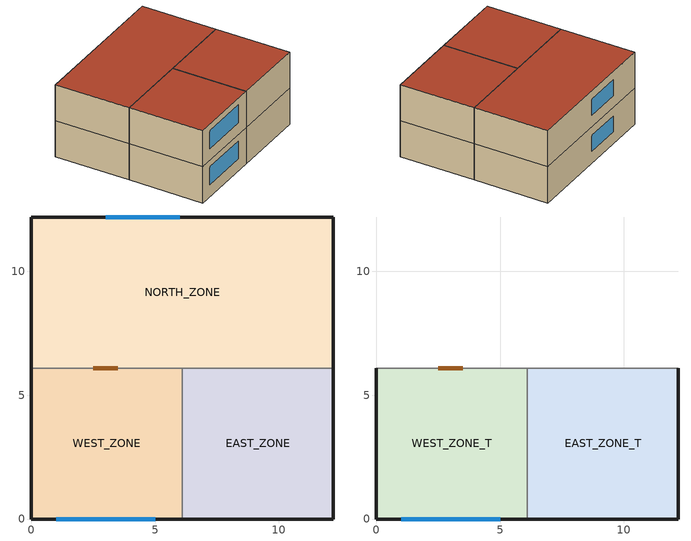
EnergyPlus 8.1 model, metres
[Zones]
WEST_ZONE
 floor adiabatic (FLOOR SLAB 8 IN): 0,0 0,6.1 6.1,6.1 6.1,0 z0
 wall outside (EXTWALL80): 0,6.1 0,0 6.1,0 z0:3.05
 wall to NORTH_ZONE (PARTITION06): 6.1,6.1 0,6.1 z0:3.05
 wall to EAST_ZONE (PARTITION06): 6.1,0 6.1,6.1 z0:3.05
 window (WIN-CON-LIGHT): 1,0 5,0 z1:2.5
 door inside (DOOR-CON): 3.5,6.1 2.5,6.1 z0:2
EAST_ZONE
 floor adiabatic (FLOOR SLAB 8 IN): 6.1,0 6.1,6.1 12.19,6.1 12.19,0 z0
 wall outside (EXTWALL80): 6.1,0 12.19,0 12.19,6.1 z0:3.05
 wall to NORTH_ZONE (PARTITION06): 12.19,6.1 6.1,6.1 z0:3.05
NORTH_ZONE
 floor adiabatic (FLOOR SLAB 8 IN): 0,6.1 0,12.19 12.19,12.19 12.19,6.1 z0
 wall outside (EXTWALL80): 12.19,6.1 12.19,12.19 0,12.19 0,6.1 z0:3.05; 12.19,6.1 12.19,12.19 0,12.19 0,6.1 z3.05:6.1
 wall to WEST_ZONE_T (PARTITION06): 0,6.1 6.1,6.1 z3.05:6.1
 wall to EAST_ZONE_T (PARTITION06): 6.1,6.1 12.19,6.1 z3.05:6.1
 window (WIN-CON-LIGHT): 6,12.19 3,12.19 z1:2.33; 6,12.19 3,12.19 z4.05:5.38
 door inside (DOOR-CON): 2.5,6.1 3.5,6.1 z3.05:5.05
 roof outside (ROOF34): 0,12.19 0,6.1 12.19,6.1 12.19,12.19 z6.1
WEST_ZONE_T
 floor to WEST_ZONE (FLOOR SLAB 4 IN): 0,0 0,6.1 6.1,6.1 6.1,0 z3.05
 wall outside (EXTWALL80): 0,6.1 0,0 6.1,0 z3.05:6.1
 wall to EAST_ZONE_T (PARTITION06): 6.1,0 6.1,6.1 z3.05:6.1
 window (WIN-CON-LIGHT): 1,0 5,0 z4.05:5.55
 roof outside (ROOF34): 0,6.1 0,0 6.1,0 6.1,6.1 z6.1
EAST_ZONE_T
 floor to EAST_ZONE (FLOOR SLAB 4 IN): 6.1,0 6.1,6.1 12.19,6.1 12.19,0 z3.05
 wall outside (EXTWALL80): 6.1,0 12.19,0 12.19,6.1 z3.05:6.1
 roof outside (ROOF34): 6.1,6.1 6.1,0 12.19,0 12.19,6.1 z6.1
[Building]
AirflowNetwork 3 Zone Building: North Axis {deg}=0; Terrain=Suburbs; Loads Convergence Tolerance Value=0.04; Temperature Convergence Tolerance Value {deltaC}=0.04; Solar Distribution=MinimalShadowing; Maximum Number of Warmup Days=25; Minimum Number of Warmup Days=6
[Site:Location]
CHICAGO_IL_USA TMY2-94846: Latitude {deg}=41.78; Longitude {deg}=-87.75; Time Zone {hr}=-6; Elevation {m}=190
[SizingPeriod:DesignDay] Day of Month=21; Humidity Condition Type=Wetbulb; Barometric Pressure {Pa}=99063; Rain Indicator=No; Snow Indicator=No; Daylight Saving Time Indicator=No; Solar Model Indicator=ASHRAEClearSky
Name | Month | Day Type | Maximum Dry-Bulb Temperature {C} | Daily Dry-Bulb Temperature Range {deltaC} | Wetbulb or DewPoint at Maximum Dry-Bulb {C} | Wind Speed {m/s} | Wind Direction {deg} | Sky Clearness
CHICAGO_IL_USA Annual Heating 99% Design Conditions DB | 1 | WinterDesignDay | -17.3 | 0 | -17.3 | 4.9 | 270 | 0
CHICAGO_IL_USA Annual Cooling 1% Design Conditions DB/MCWB | 7 | SummerDesignDay | 31.5 | 10.7 | 23 | 5.3 | 230 | 1
[Site:GroundTemperature:BuildingSurface]
20.03, 20.03, 20.13, 20.3, 20.43, 20.52, 20.62, 20.77, 20.78, 20.55, 20.44, 20.2
[Material] Thermal Absorptance=0.9
Name | Roughness | Thickness {m} | Conductivity {W/m-K} | Density {kg/m3} | Specific Heat {J/kg-K} | Solar Absorptance | Visible Absorptance
A1 - 1 IN STUCCO | Smooth | 0.0253898 | 0.691831 | 1858.142 | 836.8 | 0.92 | 0.92
C4 - 4 IN COMMON BRICK | Rough | 0.101498 | 0.726422 | 1922.216 | 836.8 | 0.76 | 0.76
E1 - 3 / 4 IN PLASTER OR GYP BOARD | Smooth | 0.01905 | 0.726422 | 1601.846 | 836.8 | 0.92 | 0.92
C6 - 8 IN CLAY TILE | Smooth | 0.203302 | 0.570761 | 1121.292 | 836.8 | 0.82 | 0.82
C10 - 8 IN HW CONCRETE | MediumRough | 0.203302 | 1.729577 | 2242.585 | 836.8 | 0.65 | 0.65
C10 - 4 IN HW CONCRETE | MediumRough | 0.101702 | 1.729577 | 2242.585 | 836.8 | 0.65 | 0.65
E2 - 1 / 2 IN SLAG OR STONE | Rough | 0.0127102 | 1.435549 | 881.0155 | 1673.6 | 0.55 | 0.55
E3 - 3 / 8 IN FELT AND MEMBRANE | Rough | 0.00954024 | 0.190253 | 1121.292 | 1673.6 | 0.75 | 0.75
B5 - 1 IN DENSE INSULATION | VeryRough | 0.0253898 | 0.0432394 | 91.30524 | 836.8 | 0.5 | 0.5
C12 - 2 IN HW CONCRETE | MediumRough | 0.0509016 | 1.729577 | 2242.585 | 836.8 | 0.65 | 0.65
1.375in-Solid-Core | Smooth | 0.034925 | 0.1525 | 614.5 | 1630 | 0.92 | 0.92
[WindowMaterial:Glazing]
WIN-LAY-GLASS-LIGHT: Optical Data Type=SpectralAverage; Thickness {m}=0.0025; Solar Transmittance at Normal Incidence=0.85; Front Side Solar Reflectance at Normal Incidence=0.075; Back Side Solar Reflectance at Normal Incidence=0.075; Visible Transmittance at Normal Incidence=0.901; Front Side Visible Reflectance at Normal Incidence=0.081; Back Side Visible Reflectance at Normal Incidence=0.081; Infrared Transmittance at Normal Incidence=0; Front Side Infrared Hemispherical Emissivity=0.84; Back Side Infrared Hemispherical Emissivity=0.84; Conductivity {W/m-K}=0.9
[Construction]
DOOR-CON: 1.375in-Solid-Core
EXTWALL80: A1 - 1 IN STUCCO, C4 - 4 IN COMMON BRICK, E1 - 3 / 4 IN PLASTER OR GYP BOARD
PARTITION06: E1 - 3 / 4 IN PLASTER OR GYP BOARD, C6 - 8 IN CLAY TILE, E1 - 3 / 4 IN PLASTER OR GYP BOARD
FLOOR SLAB 8 IN: C10 - 8 IN HW CONCRETE
FLOOR SLAB 4 IN: C10 - 4 IN HW CONCRETE
ROOF34: E2 - 1 / 2 IN SLAG OR STONE, E3 - 3 / 8 IN FELT AND MEMBRANE, B5 - 1 IN DENSE INSULATION, C12 - 2 IN HW CONCRETE
WIN-CON-LIGHT: WIN-LAY-GLASS-LIGHT
[Zone] Type=1; Multiplier=1; Ceiling Height {m}=autocalculate
WEST_ZONE; EAST_ZONE; NORTH_ZONE; WEST_ZONE_T; EAST_ZONE_T
[People] Number of People Schedule=OFFICE OCCUPANCY; Number of People Calculation Method=people; Fraction Radiant=0.3; Activity Level Schedule=Activity Sch; Carbon Dioxide Generation Rate=3.82E-8; Mean Radiant Temperature Calculation Type=zoneaveraged; Work Efficiency Schedule=Work Eff Sch; Clothing Insulation Schedule=Clothing Sch; Air Velocity Schedule=Air Velo Sch; Thermal Comfort Model 1 Type=FANGER
Name | Zone | Number of People
WEST_ZONE People | WEST_ZONE | 3
EAST_ZONE People | EAST_ZONE | 3
NORTH_ZONE People | NORTH_ZONE | 4
WEST_ZONE_T People | WEST_ZONE_T | 3
EAST_ZONE_T People | EAST_ZONE_T | 3
[Lights] Schedule=OFFICE LIGHTING; Design Level Calculation Method=LightingLevel; Return Air Fraction=0; Fraction Radiant=0.2; Fraction Visible=0.2; Fraction Replaceable=0
Name | Zone | Lighting Level {W}
EAST_ZONE Lights | EAST_ZONE | 1464.375
NORTH_ZONE Lights | NORTH_ZONE | 878.6252
EAST_ZONE_T Lights | EAST_ZONE_T | 1464.375
[ElectricEquipment] Schedule=INTERMITTENT; Design Level Calculation Method=EquipmentLevel; Fraction Latent=0; Fraction Radiant=0.3; Fraction Lost=0
Name | Zone | Design Level {W}
WEST_ZONE Equip | WEST_ZONE | 2928.751
EAST_ZONE Equip | EAST_ZONE | 1464.375
NORTH_ZONE Equip | NORTH_ZONE | 2928.751
WEST_ZONE_T Equip | WEST_ZONE_T | 2928.751
EAST_ZONE_T Equip | EAST_ZONE_T | 1464.375
[RoomAirModelType]
RoomAirWithAirflowNetwork: Zone=NORTH_ZONE; Room-Air Modeling Type=AirflowNetwork; Air Temperature Coupling Strategy=DIRECT
[RoomAir:Node:AirflowNetwork] Zone=NORTH_ZONE
Name | Fraction of Zone Air Volume | RoomAir:Node:AirflowNetwork:AdjacentSurfaceList | RoomAir:Node:AirflowNetwork:InternalGains | RoomAir:Node:AirflowNetwork:HVACEquipment
LeftUpper | 0.15 | Surface_18_T_List | LeftUpper_Gain | LeftUpper_HVAC
CentralUpper | 0.15 | Surface_20_List | CentralUpper_Gain | CentralUpper_HVAC
LeftMiddle | 0.15 | Surface_14_List | LeftMiddle_Gain | LeftMiddle_HVAC
NORTH_ZONE | 0.25 | Surface_16_List | NORTH_ZONE_Gain | NORTH_ZONE_HVAC
LeftLower | 0.15 | Surface_18_List | LeftLower_Gain | LeftLower_HVAC
CentralLower | 0.15 | Surface_19_List | CentralLower_Gain | CentralLower_HVAC
[RoomAir:Node:AirflowNetwork:AdjacentSurfaceList]
Name | Surface 1
Surface_18_T_List | Surface_18_T
Surface_20_List | Surface_20
Surface_14_List | Surface_14
Surface_16_List | Surface_16
Surface_18_List | Surface_18
Surface_19_List | Surface_19
[RoomAir:Node:AirflowNetwork:InternalGains] Internal Gain Object 1 Type=People; Internal Gain Object 1=NORTH_ZONE People; Internal Gain Object 2 Type=Lights; Internal Gain Object 2=NORTH_ZONE Lights; Internal Gain Object 3 Type=ElectricEquipment; Internal Gain Object 3=NORTH_ZONE Equip
LeftUpper_Gain; CentralUpper_Gain; LeftMiddle_Gain; NORTH_ZONE_Gain; LeftLower_Gain; CentralLower_Gain
[RoomAir:Node:AirflowNetwork:HVACEquipment] ZoneHVAC or Air Terminal Equipment Object Type 1=ZoneHVAC:PackagedTerminalAirConditioner; ZoneHVAC or Air Terminal Equipment Object Name 1=NORTH_ZONE PTAC
Name | Fraction of Output or Supply Air from HVAC Equipment 1 | Fraction of Input or Return Air to HVAC Equipment 1
LeftUpper_HVAC; LeftMiddle_HVAC; CentralLower_HVAC | 0.04 | 0.04
CentralUpper_HVAC | 0.14 | 0.14
NORTH_ZONE_HVAC | 0.68 | 0.68
LeftLower_HVAC | 0.06 | 0.06
[RoomAirSettings:AirflowNetwork]
NORTH_ZONE: Zone=NORTH_ZONE; RoomAir:Node:AirflowNetwork 1=LeftUpper; RoomAir:Node:AirflowNetwork 2=CentralUpper; RoomAir:Node:AirflowNetwork 3=NORTH_ZONE; RoomAir:Node:AirflowNetwork 4=LeftMiddle; RoomAir:Node:AirflowNetwork 5=LeftLower; RoomAir:Node:AirflowNetwork 6=CentralLower
[ThermostatSetpoint:DualSetpoint]
All Zones Dual SP Control: Heating Setpoint Temperature Schedule=Htg-SetP-Sch; Cooling Setpoint Temperature Schedule=Clg-SetP-Sch
[ZoneControl:Thermostat]
NORTH_ZONE Thermostat: Zone or ZoneList=NORTH_ZONE; Control Type Schedule=HVACTemplate-Always 4; Control=All Zones Dual SP Control
[DesignSpecification:OutdoorAir]
SZ DSOA NORTH_ZONE: Outdoor Air Method=flow/person; Outdoor Air Flow per Person {m3/s}=0.00944; Outdoor Air Flow per Zone Floor Area {m3/s-m2}=0; Outdoor Air Flow per Zone {m3/s}=0
[Sizing:Zone]
NORTH_ZONE: Zone Cooling Design Supply Air Temperature Input Method=SupplyAirTemperature; Zone Cooling Design Supply Air Temperature {C}=14; Zone Cooling Design Supply Air Temperature Difference {delta C}=11.11; Zone Heating Design Supply Air Temperature Input Method=SupplyAirTemperature; Zone Heating Design Supply Air Temperature {C}=50; Zone Cooling Design Supply Air Humidity Ratio {kg-H20/kg-air}=0.008; Zone Heating Design Supply Air Humidity Ratio {kg-H2O/kg-air}=0.008; Design Specification Outdoor Air Object=SZ DSOA NORTH_ZONE; Cooling Design Air Flow Method=DesignDay; Cooling Design Air Flow Rate {m3/s}=0; Cooling Minimum Air Flow Fraction=0; Heating Design Air Flow Method=DesignDay; Heating Design Air Flow Rate {m3/s}=0; Heating Maximum Air Flow Fraction=0; Design Specification Zone Air Distribution Object=SZ DSZAD NORTH_ZONE
[DesignSpecification:ZoneAirDistribution]
SZ DSZAD NORTH_ZONE: Zone Air Distribution Effectiveness in Cooling Mode=1; Zone Air Distribution Effectiveness in Heating Mode=1
[Zone equipment]
NORTH_ZONE: NORTH_ZONE PTAC
[ZoneHVAC:PackagedTerminalAirConditioner]
NORTH_ZONE PTAC: Availability Schedule=HVACTemplate-Always 1; Supply air volumetric flow rate during cooling operation {m3/s}=autosize; Supply air volumetric flow rate during heating operation {m3/s}=autosize; Outside air volumetric flow rate during cooling operation {m3/s}=autosize; Outside air volumetric flow rate during heating operation {m3/s}=autosize; Outside air volumetric flow rate when no cooling or heating is needed {m3/s}=autosize; Supply Air Fan=NORTH_ZONE PTAC Supply Fan; Heating Coil=NORTH_ZONE PTAC Heating Coil; Cooling Coil=NORTH_ZONE PTAC Cooling Coil; Fan Placement=DrawThrough; Supply Air Fan Operating Mode Schedule=HVACTemplate-Always 0
[Fan:OnOff]
NORTH_ZONE PTAC Supply Fan: Availability Schedule=HVACTemplate-Always 1; Fan Efficiency=0.7; Pressure Rise {Pa}=75; Maximum Flow Rate {m3/s}=autosize; Motor Efficiency=0.9; Motor in Airstream Fraction=1
[Coil:Cooling:DX:SingleSpeed]
NORTH_ZONE PTAC Cooling Coil: Availability Schedule=HVACTemplate-Always 1; Gross Rated Total Cooling Capacity {W}=autosize; Gross Rated Sensible Heat Ratio=autosize; Rated COP=3; Rated Air Volume Flow Rate {m3/s}=autosize; Total Cooling Capacity Modifier Curve (function of temperature)=NORTH_ZONE PTAC Cooling Coil Cap-FT; Total Cooling Capacity Modifier Curve (function of flow fraction)=NORTH_ZONE PTAC Cooling Coil Cap-FF; Energy Input Ratio Modifier Curve (function of temperature)=NORTH_ZONE PTAC Cooling Coil EIR-FT; Energy Input Ratio Modifier Curve (function of flow fraction)=NORTH_ZONE PTAC Cooling Coil EIR-FF; Part Load Fraction Correlation (function of part load ratio)=NORTH_ZONE PTAC Cooling Coil Coil PLF; Nominal Time for Condensate Removal to Begin=0; Ratio of Initial Moisture Evaporation Rate and Steady State Latent Capacity=0; Maximum Cycling Rate=0; Latent Capacity Time Constant=0; Condenser Type=AirCooled; Evaporative Condenser Effectiveness=0; Evaporative Condenser Pump Rated Power Consumption=0; Crankcase Heater Capacity=0; Maximum Outdoor Dry-Bulb Temperature for Crankcase Heater Operation=10
[Coil:Heating:Electric]
NORTH_ZONE PTAC Heating Coil: Availability Schedule=HVACTemplate-Always 1; Efficiency=1; Nominal Capacity of the Coil {W}=autosize
[Schedule:Compact]
Activity Sch: Through: 12/31, For: AllDays, Until: 24:00, 131.8
Work Eff Sch; HVACTemplate-Always 0: Through: 12/31, For: AllDays, Until: 24:00, 0
Clothing Sch; HVACTemplate-Always 1: Through: 12/31, For: AllDays, Until: 24:00, 1
Air Velo Sch: Through: 12/31, For: AllDays, Until: 24:00, 0.137
OFFICE OCCUPANCY: Through: 12/31, For: WeekDays, Until: 6:00, 0, Until: 7:00, 0.1, Until: 8:00, 0.5, Until: 12:00, 1, Until: 13:00, 0.5, Until: 16:00, 1, Until: 17:00, 0.5, Until: 18:00, 0.1, Until: 24:00, 0, For: AllOtherDays, Until: 24:00, 0
INTERMITTENT: Through: 12/31, For: WeekDays, Until: 8:00, 0, Until: 18:00, 1, Until: 24:00, 0, For: AllOtherDays, Until: 24:00, 0
OFFICE LIGHTING: Through: 12/31, For: WeekDays, Until: 6:00, 0.05, Until: 7:00, 0.2, Until: 17:00, 1, Until: 18:00, 0.5, Until: 24:00, 0.05, For: AllOtherDays, Until: 24:00, 0.05
Htg-SetP-Sch: Through: 12/31, For: WeekDays CustomDay1 CustomDay2, Until: 6:00, 13, Until: 7:00, 18, Until: 21:00, 23, Until: 24:00, 13, For: WeekEnds Holiday, Until: 24:00, 13, For: SummerDesignDay, Until: 24:00, 13, For: WinterDesignDay, Until: 24:00, 23
Clg-SetP-Sch: Through: 12/31, For: WeekDays CustomDay1 CustomDay2, Until: 7:00, 32, Until: 21:00, 24, Until: 24:00, 32, For: WeekEnds Holiday, Until: 24:00, 32, For: SummerDesignDay, Until: 24:00, 24, For: WinterDesignDay, Until: 24:00, 32
HVACTemplate-Always 4: Through: 12/31, For: AllDays, Until: 24:00, 4
[Curve:Biquadratic] Minimum Value of x=12.77778; Maximum Value of x=23.88889; Minimum Value of y=18; Maximum Value of y=46.11111
Name | Coefficient1 Constant | Coefficient2 x | Coefficient3 x**2 | Coefficient4 y | Coefficient5 y**2 | Coefficient6 x*y
NORTH_ZONE PTAC Cooling Coil Cap-FT | 0.942588 | 0.00954335 | 0.00068377 | -0.0110427 | 5.249e-06 | -9.72e-06
NORTH_ZONE PTAC Cooling Coil EIR-FT | 0.342414 | 0.034885 | -0.0006237 | 0.00497722 | 0.000437951 | -0.000728028
[Curve:Quadratic]
Name | Coefficient1 Constant | Coefficient2 x | Coefficient3 x**2 | Minimum Value of x | Maximum Value of x
NORTH_ZONE PTAC Cooling Coil Cap-FF | 0.8 | 0.2 | 0 | 0.5 | 1.5
NORTH_ZONE PTAC Cooling Coil EIR-FF | 1.1552 | -0.1808 | 0.0256 | 0.5 | 1.5
NORTH_ZONE PTAC Cooling Coil Coil PLF | 0.85 | 0.15 | 0 | 0 | 1
[AirflowNetwork:SimulationControl]
NaturalVentilation: AirflowNetwork Control=MultizoneWithoutDistribution; Wind Pressure Coefficient Type=INPUT; AirflowNetwork Wind Pressure Coefficient Array=Every 30 Degrees; Height Selection for Local Wind Speed Calculation=ExternalNode; Building Type=LOWRISE; Maximum Number of Iterations=500; Initialization Type=ZeroNodePressures; Relative Airflow Convergence Tolerance=1.0E-05; Absolute Airflow Convergence Tolerance {kg/s}=1.0E-06; Convergence Acceleration Limit=-0.5; Azimuth Angle of Long Axis of Building {deg}=0; Ratio of Building Width Along Short Axis to Width Along Long Axis=1
[AirflowNetwork:MultiZone:Zone] Ventilation Control Mode=Temperature; Ventilation Control Zone Temperature Setpoint Schedule=WindowVentSched; Indoor and Outdoor Enthalpy Difference Lower Limit For Maximum Venting Open Factor {deltaJ/kg}=0; Indoor and Outdoor Enthalpy Difference Upper Limit for Minimun Venting Open Factor {deltaJ/kg}=300000
Name | Minimum Venting Open Factor | Indoor and Outdoor Temperature Difference Lower Limit For Maximum Venting Open Factor {deltaC} | Indoor and Outdoor Temperature Difference Upper Limit for Minimun Venting Open Factor {deltaC}
WEST_ZONE; WEST_ZONE_T | 0.3 | 5 | 10
EAST_ZONE; NORTH_ZONE; EAST_ZONE_T | 1 | 0 | 100
[AirflowNetwork:MultiZone:Surface]
Name | Leakage Component | Window/Door Opening Factor, or Crack Factor
Surface_1; Surface_2; Surface_8; Surface_9; Surface_14; Surface_15; Surface_16; Surface_1_T; Surface_2_T; Surface_8_T; Surface_9_T; Surface_14_T; Surface_15_T; Surface_16_T; Surface_12_T; Surface_5_T | CR-1 | 1
Window1 | WiOpen1 | 0.5
Surface_3; Surface_4; Surface_11; Surface_3_T; Surface_4_T; Surface_11_T | CRcri | 1
DoorInSurface_3 | DrOpen | 0.5
Window2; Window1_T; Window2_T | WiOpen1 | 0.01
DoorInSurface_3_T | DrOpen | 0.01
[AirflowNetwork:MultiZone:Component:DetailedOpening] Air Mass Flow Coefficient When Opening is Closed {kg/s-m}=0.001; Air Mass Flow Exponent When Opening is Closed=0.667; Type of Rectanguler Large Vertical Opening (LVO)=NonPivoted; Extra Crack Length or Height of Pivoting Axis {m}=0; Number of Sets of Opening Factor Data=2; Opening Factor 1=0; Discharge Coefficient for Opening Factor 1=0.5; Width Factor for Opening Factor 1=0; Height Factor for Opening Factor 1=1; Start Height Factor for Opening Factor 1=0; Opening Factor 2=1; Discharge Coefficient for Opening Factor 2=0.6; Width Factor for Opening Factor 2=1; Height Factor for Opening Factor 2=1; Start Height Factor for Opening Factor 2=0; Opening Factor 3=0; Discharge Coefficient for Opening Factor 3=0; Width Factor for Opening Factor 3=0; Height Factor for Opening Factor 3=0; Start Height Factor for Opening Factor 3=0; Opening Factor 4=0; Discharge Coefficient for Opening Factor 4=0; Width Factor for Opening Factor 4=0; Height Factor for Opening Factor 4=0; Start Height Factor for Opening Factor 4=0
WiOpen1; DrOpen
[AirflowNetwork:MultiZone:Component:HorizontalOpening]
HrOpen: Air Mass Flow Coefficient When Opening is Closed {kg/s-m}=0.001; Air Mass Flow Exponent When Opening is Closed=0.667; Sloping Plane Angle {degree}=90; Discharge Coefficient=0.2
[AirflowNetwork:MultiZone:ReferenceCrackConditions]
ReferenceCrackConditions: Reference Temperature {C}=20; Reference Barometric Pressure {Pa}=101320; Reference Humidity Ratio {kg/kg}=0.005
[AirflowNetwork:MultiZone:Surface:Crack] Air Mass Flow Exponent=0.667; Reference Crack Conditions=ReferenceCrackConditions
Name | Air Mass Flow Coefficient at Reference Conditions {kg/s}
CR-1 | 0.01
CRcri | 0.05
[AirflowNetwork:MultiZone:ExternalNode] External Node Height {m}=1.524
Name | Wind Pressure Coefficient Values Object
NFacade | NFacade_WPCValue
EFacade | EFacade_WPCValue
SFacade | SFacade_WPCValue
WFacade | WFacade_WPCValue
[AirflowNetwork:MultiZone:WindPressureCoefficientArray]
Every 30 Degrees: Wind Direction 1 {deg}=0; Wind Direction 2 {deg}=30; Wind Direction 3 {deg}=60; Wind Direction 4 {deg}=90; Wind Direction 5 {deg}=120; Wind Direction 6 {deg}=150; Wind Direction 7 {deg}=180; Wind Direction 8 {deg}=210; Wind Direction 9 {deg}=240; Wind Direction 10 {deg}=270; Wind Direction 11 {deg}=300; Wind Direction 12 {deg}=330
[AirflowNetwork:MultiZone:WindPressureCoefficientValues] AirflowNetwork:MultiZone:WindPressureCoefficientArray=Every 30 Degrees
Name | Wind Pressure Coefficient Value 1 | Wind Pressure Coefficient Value 2 | Wind Pressure Coefficient Value 3 | Wind Pressure Coefficient Value 4 | Wind Pressure Coefficient Value 5 | Wind Pressure Coefficient Value 6 | Wind Pressure Coefficient Value 7 | Wind Pressure Coefficient Value 8 | Wind Pressure Coefficient Value 9 | Wind Pressure Coefficient Value 10 | Wind Pressure Coefficient Value 11 | Wind Pressure Coefficient Value 12
NFacade_WPCValue | 0.6 | 0.48 | 0.04 | -0.56 | -0.56 | -0.42 | -0.37 | -0.42 | -0.56 | -0.56 | 0.04 | 0.48
EFacade_WPCValue | -0.56 | 0.04 | 0.48 | 0.6 | 0.48 | 0.04 | -0.56 | -0.56 | -0.42 | -0.37 | -0.42 | -0.56
SFacade_WPCValue | -0.37 | -0.42 | -0.56 | -0.56 | 0.04 | 0.48 | 0.6 | 0.48 | 0.04 | -0.56 | -0.56 | -0.42
WFacade_WPCValue | -0.56 | -0.56 | -0.42 | -0.37 | -0.42 | -0.56 | -0.56 | 0.04 | 0.48 | 0.6 | 0.48 | 0.04
[AirflowNetwork:IntraZone:Node]
LeftUpper: LeftUpper, NORTH_ZONE, 4.572
CentralUpper: CentralUpper, NORTH_ZONE, 4.572
LeftMiddle: LeftMiddle, NORTH_ZONE, 3.048
LeftLower: LeftLower, NORTH_ZONE, 1.524
CentralLower: CentralLower, NORTH_ZONE, 1.524
[AirflowNetwork:IntraZone:Linkage]
IntraZoneMiddleUpperLink: LeftUpper, CentralUpper, CR-1
IntraZoneLeftUpperLink: LeftUpper, EAST_ZONE_T, CR-1, Surface_11_T
IntraZoneLeftMiddleUpperLink: LeftUpper, LeftMiddle, CR-1
IntraZoneCentralMiddleUpperLink: CentralUpper, NORTH_ZONE, CR-1
IntraZoneMiddleLink: LeftMiddle, NORTH_ZONE, CR-1
IntraZoneLeftMiddleLowerLink: LeftLower, LeftMiddle, CR-1
IntraZoneCentralMiddleLowerLink: CentralLower, NORTH_ZONE, CR-1
IntraZoneMiddleLowerLink: LeftLower, CentralLower, CR-1
IntraZoneLeftLowerLink: LeftLower, EAST_ZONE, CR-1, Surface_11
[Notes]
AirflowNetwork_Multizone_HorizontalOpening.idf
Basic file description:  2-story 6-zone building with natural ventilation modeled by AirflowNetwork.
Highlights:              Natural ventilation through openable exterior windows, openable interior doors, and
a large horizontal opening between the first and second floor.
Simulation Location/Run: CHICAGO_IL_USA TMY2-94846, 2 design days, 2 run periods,
Run Control executes the design days only.
Location:                Chicago, IL
Design Days:             CHICAGO_IL_USA Annual Heating 99% Design Conditions DB, MaxDB= -17.3°C
CHICAGO_IL_USA Annual Cooling 1% Design Conditions, MaxDB=  31.5°C MCWB=  23.0°C
Run Period (Weather File): Winter 1/14, Summer 7/7, CHICAGO_IL_USA TMY2-94846
Run Control:             No zone or system sizing, design day run control.
Building:                Two story square building. The first story has three zones - a 40 ft x 20 ft
NORTH_ZONE, with two smaller 20 ft x 20 ft zones in the southwest (WEST_ZONE) and
southeast (EAST_ZONE). The NORTH_ZONE has a single 9.84 ft x 4.36 ft (3m x 1.33m)
north-facing window. The WEST_ZONE has a single 13.12 ft x 4.96 ft (4m x 1.5m)
south-facing window. There is a 3.28 ft x 6.56 ft (1m x 2m) door between the
NORTH_ZONE and WEST_ZONE. All vertical surfaces are also modeled with cracks for
uncontrolled infiltration. The second floor has the same floor plan as the first
floor and has a and a flat roof with no plenum. There is a horizontal opening between
NORTH_ZONE and NORTH_ZONE_T to allow a possible two-way airflow across the opening.
The construction with a Material:InfraredTransparent material.
Floor Area:              297.2 m2
Number of Stories:       2
Zone Description Details: Symbols for openable windows ([ ]), openable door (] [) and cracks (//) in the first
* External Node
Window2    Crack
/ Crack     NORTH_ZONE        / Crack
* External   |     DoorInSurface_3         |   * External
WFacade    | Crack        |    Crack     |     EFacade
/ Crack        / Crack        / Crack
